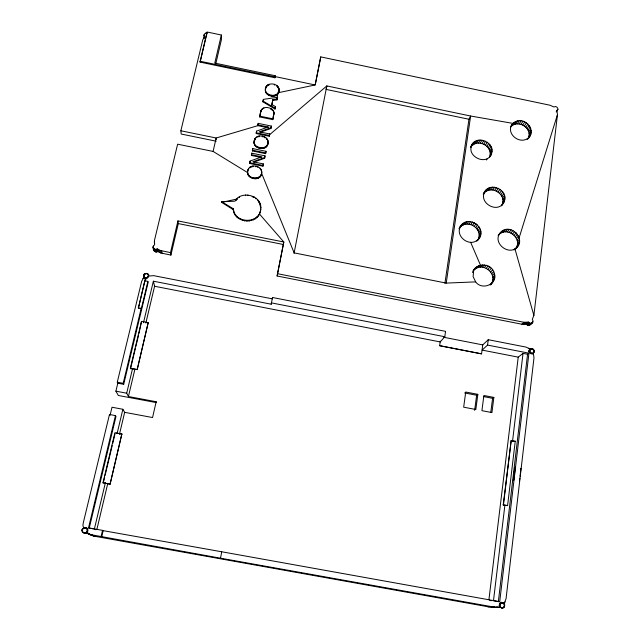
<?xml version="1.0" encoding="UTF-8"?>
<svg xmlns="http://www.w3.org/2000/svg" width="640" height="640" viewBox="0 0 640 640"><rect width="100%" height="100%" fill="white"/><g stroke="black" fill="none" stroke-linecap="round" stroke-linejoin="round"><path stroke-width="0.96" d="M265.344 90.256C264.36 81.448 279.736 82.208 278.992 90.36C279.464 98.928 264.256 97.496 265.416 89.416L265.464 91.384M278.888 91.856L278.976 88.776M267.976 143.248C269.512 135.576 255.872 132.856 254.272 140.456C251.512 149.968 269.36 151.704 268.048 141.712M261.624 173.32C263.008 165.944 250.512 162.952 247.992 169.776C244.128 178.64 260.808 182.744 261.624 173.32L294.152 252.888L446.216 283.096L475.664 281.88C481.904 290.776 498.032 284.264 494.36 273.32C491.728 262.76 475.824 262.12 472.44 272.512M261.584 171.04C263.32 180 247.672 180.32 247.616 171.848M271.776 104.496L275.448 106.6L275.016 109.056L262.96 101.864L263.384 99.376L277.416 97.296L277.04 99.056L272.816 99.6L271.696 105.312L272.736 100.424L276.96 99.88L277.464 93.768L279.08 90.272M233.272 209.664L233.328 208.8C234.512 223.68 259.144 224.424 260.712 209.368C259.904 225.264 234.288 224.072 233.272 209.664L221.696 202.4L221.688 201.72L234.984 201.2C241.152 189.624 263.368 195.568 260.648 210.032M233.72 211.512L233.728 210.856M234.472 213.488L234.488 212.832M273.84 114.368C275.032 109.48 269.128 106.984 265.128 107.552C260.544 107.848 260.184 113.552 259.704 116.936L272.784 119.632L273.936 112.648M235.56 215.328L235.576 214.672M236.16 199.688L236.144 200.36L237.672 198.176M259.512 213.344L259.448 214L283.808 241.992L277.104 276L521.872 324.216L526.2 323.992C528.504 327.656 535.056 322.464 532.312 319.328L533.88 315.408L557.48 114.552L556.896 110.712C559.736 109.16 556.224 105.072 553.968 107.016L550.136 105.264L320.752 56.896L315.152 84.968L278.664 92.64L278.752 91.808M236.944 216.984L236.968 216.336M238.6 218.416L238.624 217.768M239.4 197.608L239.424 196.92M240.48 219.576L240.504 218.928M499.576 604.168L500.312 603.68L499.576 604.168L499.992 604.264L499.768 606.672C507.168 612.672 504.88 597.128 499.408 604.784L499.56 606.76M242.536 220.448L242.56 219.8M245.624 195.64L245.664 194.952M244.704 220.992L244.736 220.344M247.688 173.76L247.728 173.04M277.104 276L283.808 241.992L177.936 220.912L178.296 223.592L170.912 255.08L160.616 252.928L157.968 251.432C154.112 254.136 151.08 246.576 154.6 244.76L154.464 240.408L177.632 144.192L213.096 151.424L247.576 172.568L247.76 170.592M247.992 169.776L247.728 171.312M248.328 169.024L248.296 169.744L248.728 169.056M248.064 174.872L248.096 174.16M86.8 528.16L87.64 530.792L86.512 532.704L89.48 534.416L94.936 536.304L487.72 606.696L496.688 607.416L499.904 606.832L499.528 604.704L500.08 603.416L501.8 602.392L500.704 602.552L501.144 602.576M248.696 175.92L248.736 175.208M247.848 195.632L247.888 194.952M265.032 155.872L264.688 157.512L252.888 161.768L263.336 163.896L262.952 166.168L249.664 163.464L250.064 161.08L261.864 156.824L251.44 154.696L251.768 153.16L265.032 155.872L264.624 158.256L253.752 162.176M250.064 161.08L249.664 163.464M246.936 221.208L246.968 220.56M249.888 167.896L249.928 167.176M249.568 176.848L249.608 176.136M250.616 166.728L250.576 167.456L251.336 167.12M261.8 157.568L251.4 155.448L251.44 154.696M251.768 153.16L251.4 155.448M250.672 177.608L250.712 176.896M252.368 150.952L252.76 148.6L266 151.304L265.936 152.056L265.592 153.648L252.368 150.952L252.76 148.6M252.168 166.872L252.216 166.144M86.512 532.704C88.44 532.096 88.36 528.416 86.224 527.752L87.032 528.256M249.168 221.08L249.208 220.44M254.08 142.456L254.12 141.696L254.192 143.624M251.992 178.192L252.04 177.48M254.272 140.456L254.224 141.224L255.736 138.408M254.448 140.424L254.496 139.656M253.048 166.728L253.096 166M254.784 139.688L254.832 138.92M254.56 144.72L254.24 142.864M255.208 139.016L255.256 138.248M255.192 145.752L254.608 143.96M268.12 127.784L268.192 127L256.528 131.136L256.128 133.536L269.272 136.232L269.672 133.944L259.328 131.824L270.992 127.688L271.336 126.072L258.2 123.368L257.824 125.664L216.16 138L180.864 130.776L202.744 39.92L204.664 36.528C203.112 34.944 205.096 32.472 207.04 33.056L200.072 62.112L274.904 77.752L275.232 75.744L214.768 63.096L221.36 35.024L207.04 32L200.072 62.112M256.472 131.912L256.528 131.136M253.544 178.616L253.592 177.904M256.056 146.664L255.24 144.992M251.336 220.616L251.384 219.976M257.04 137.456L257.088 136.68M254.416 178.744L254.472 178.04M258.2 123.368L257.824 125.664L267.184 127.592M255.888 166.888L255.936 166.16M257.144 147.408L257.2 146.656L256.112 145.904M255.296 178.784L255.344 178.08M254.2 196.904L254.144 197.584L252.168 196.624M258.608 136.888L258.664 136.112M259.704 116.936L260.64 112.064M260.952 110.864L260.584 112.872M256.16 178.736L256.208 178.024M258.456 147.992L258.512 147.24L257.2 146.656M260.896 111.672L261.112 110.392M253.392 219.832L253.44 219.184M259.48 136.744L259.536 135.976M261.056 111.208L261.28 110.008M261.848 109.144L261.224 110.816M257.024 178.584L257.08 177.88M257.76 167.464L257.816 166.736M255.944 198.832L255.992 198.152M262.528 109.288L262.592 108.48M263.384 99.376L262.96 101.864M259.992 148.416L260.048 147.656L258.512 147.24M257.856 178.344L257.904 177.632M263.696 108.688L263.76 107.872M255.28 218.744L255.328 218.096M265.552 88.216L265.488 89.056L266.512 86.088M258.616 178L258.672 177.296M260.856 148.544L260.92 147.792L260.048 147.656M265.704 88.288L265.776 87.448M266.032 87.576L266.096 86.736M262.288 136.912L262.352 136.136M265.832 92.448L265.528 90.544M257.56 199.648L259.776 203.904L260.712 207.96L260.776 207.296M259.312 177.56L259.368 176.856M260.064 168.208L260.56 169.56L260.616 168.832M261.72 148.584L261.784 147.832C265.496 148.112 268.76 144.592 267.952 140.944M266.456 93.448L265.896 91.608M266.968 86.352L267.032 85.504M259.944 177.024L260 176.312M267.568 85.84L267.632 84.992M256.944 217.384L257 216.736M262.584 148.536L262.64 147.784M260.488 176.4L260.552 175.688M260.992 170.24L261.056 169.52M267.304 94.336L267.376 93.504L266.52 92.608M268.232 85.432L268.304 84.584M144.2 274.744L143.608 275.704L143.92 276.968L144.256 274.048C155.36 271.408 142.168 285.272 144.256 274.048L145.152 274L144.752 273.664L144.624 274.312M260.936 175.704L260.992 174.992M258.792 202.032L258.848 201.36M264.144 137.48L264.208 136.712M261.272 174.944L261.336 174.232M263.44 148.4L263.496 147.64M268.976 85.112L269.048 84.264M261.504 174.12L261.688 171.816M268.376 95.064L268.448 94.232L267.376 93.504M264.968 137.888L265.032 137.12M258.352 215.792L258.408 215.136M264.256 148.16L264.32 147.408M262.952 166.168L263.336 163.896M259.776 203.904L259.832 203.24M265.008 147.832L265.08 147.08M269.664 95.64L269.736 94.808L268.448 94.232M260.424 205.904L260.48 205.232M264.624 158.256L264.688 157.512M266.368 138.936L266.44 138.168M265.696 147.4L265.768 146.648M260.224 212.064L260.28 211.408M265.592 153.648L266 151.304M266.32 146.872L266.392 146.12M266.912 139.552L266.984 138.784M271.176 96.048L271.248 95.224L269.736 94.808M267.416 139.456L267.672 140.952L267.744 140.184M266.864 146.264L266.936 145.504M267.296 145.584L267.368 144.824M267.632 144.84L267.704 144.08M270.816 109.4L270.896 108.592M272.024 96.184L272.104 95.352L271.248 95.224M267.864 144.024L267.936 143.264M272.872 96.232L272.952 95.4L275.44 95.008L277.464 93.768M269.272 136.232L269.672 133.944M271.792 109.976L271.872 109.16M272.736 100.424L272.816 99.6M274.904 77.752L275.232 75.744M533.808 351.472L533.232 353.024L532.288 353.576L531.728 353.256C527.984 352.664 530.312 346.768 533.352 349.296C536.464 351.376 530.592 355.44 534.112 352.024L534.248 350.864M87.04 532.152L86.656 532.712C90.792 524.616 76.968 528.464 83.912 533.04C86.752 534.12 89.104 529.656 86.256 528.152C82.768 528.736 82.52 525.64 83.352 522.56L109.48 414.488L115.456 415.608L116 416.44L89.232 528.144L93.504 528.912M274.336 85.184L274.416 84.336M273.712 96.192L273.792 95.36M272.552 110.592L272.632 109.784M145.448 280.824L146.144 277.92L146.8 278.256L146.776 277.752L147.376 278.024L147.352 277.496L148.256 277.208C149.568 271.568 147.352 281.264 143.984 276.832L144.912 277.624M260.168 132.28L270.92 128.472L270.992 127.688M271.336 126.072L270.92 128.472M274.552 96.056L274.632 95.224M273.192 110.44L273.856 113.448M272.784 119.632L273.92 113.56M273.504 111.912L273.584 111.104M273.744 112.632L273.824 111.824M275.36 95.84L275.44 95.008M273.68 115.384L273.76 114.576M276.76 86.376L276.84 85.536M276.096 95.52L276.184 94.688M275.016 109.056L275.448 106.6M277.488 86.08L277.4 86.92L278.368 88.176L278.456 87.336M276.768 95.112L276.856 94.28M277.936 87.52L278.024 86.68M276.96 99.88L277.04 99.056M277.328 98.128L277.416 97.296M277.912 94.016L278 93.184M278.776 88.04L278.992 90.36M278.336 93.36L278.424 92.528M87.456 529.584C88.704 532.096 82.4 535.032 82.024 530.664L82.352 529.304L84.624 527.784L86.776 528.52M503.096 607.664L501.896 607.976L504.256 607.048L504.728 605.112L504.232 603.832L502.632 602.872L500.848 602.872L502.592 602.76L503.776 603.44L502.696 602.536L503.144 602.56L504.296 603.376L506.072 598.608L533.984 357.84L533.368 353.312C530.88 354.752 527.976 350.992 530.168 349.024L525.944 347.08L488.256 339.704L482.752 344.896L481.568 353.856L439.64 345.688L440.288 341.208M519.48 481.2L519.824 478.232M520.056 476.248L520.976 468.32L520.424 468.536M504.824 505.76L493.48 600.76L498.36 601.632L527.56 354.248L528.944 353.176L487.552 345.088L482.128 350.104L518.224 357.144L523.032 353.36L527.56 354.248M498.36 601.632L499.712 601.712L528.944 353.176M499.992 604.264L499.832 605.616L499.408 604.784M529.728 351.168L529.608 349.992L529.448 352.136L529.888 351.752L529.256 351.016L529.864 350M503.216 504.912L511.192 440.416L515.24 441.184L507.592 505.6L503.216 504.912L507.592 505.6M503.464 504.84L511.192 440.416M512.512 441.432L523.032 353.36M488.944 599.512L518.224 357.144M490.784 412.472L492.584 398.32L493.856 397.416L491.936 412.584L481.912 410.672L483.888 395.504L493.856 397.416M474.648 410.352L476.64 395.256L477.832 394.336L465.728 392.016L463.672 407.184L475.84 409.504L477.832 394.336M487.552 345.088L488.256 339.704M504.304 605.496L503.968 606.76M532.288 353.576L532.896 353.176L531.72 353.96L532.184 353.608M153.368 281.2L154.584 286.256L440.24 341.936L444.784 336.736L445.56 331.352L272.512 297.496L271.224 304.208L153.368 281.2L143.48 322.72M444.92 283.312L468.96 119.256L470.632 116.024L512.96 123.392C523.088 114.04 538.64 130.568 527.128 139.536M446.216 283.096L470.632 116.024L326.816 85.944L269.592 134.72M271.224 304.208L271.432 302.888L444.784 336.736M272.512 297.496L272.296 298.84L153.696 275.648L148.08 276.128M517.656 246.416C509.376 257.24 491.184 242.36 500.704 232.304C510.632 222 527.408 239.904 515.592 248.832C523.288 238.936 507.168 225.784 498.76 234.816M510.424 127.072L512.96 123.392L511 126.56C517.936 119.592 531.48 127.4 528.808 136.896L530.896 133.8M320.752 56.896L315.304 84.592M492.752 282.28L490.832 284.472C498.784 274.4 482.424 260.848 473.824 270.184M501.944 205.032C507.56 194.216 489.928 183.872 483.264 194.104M485.08 191.336C477.744 202.608 497.68 214.296 503.888 202.336C510.016 190.064 488.808 180.448 483.72 193.416M476.728 241.144C490.872 229.216 466.344 211.632 459.168 228.448L461.976 224.472M471.88 145.792C478.912 138.68 492.72 146.6 489.856 156.264C499.616 144.088 474.992 132.152 470.784 147.12L473.592 142.728M478.072 239.56C483.464 229.368 468.12 218.736 460.304 227.04M529.632 351.896L529.176 352.248L528.984 351.632L529.32 349.84M294.04 253.376L326.816 85.944L326.128 89.416L468.96 119.256M91.152 534.872L94.936 536.304L89.48 534.416L220.512 558.192L221.736 551.776L499.712 601.712M233.328 208.8L221.688 201.72M82.024 530.664L82.768 528.72L84.36 527.968M153.888 250.584L153.792 248.712M132.448 369.064L126.704 393.2L128.416 396.52L156.176 401.736L152.56 417.544L124.664 412.328L122.872 409.272L112.008 407.24L110.048 415.328M213.096 151.424L216.16 138L216.2 139.6M101.056 536.648L102.536 530.36L88.528 527.848L115.456 415.608M101.696 536.896L103.168 530.648L102.536 530.36M170.912 255.08L170.496 252.608L177.936 220.912M215.768 63.784L221.408 39.744L221.36 35.024M96.944 529.12L107.712 483.752M119.392 434.528L124.664 412.328M128.416 396.52L134.84 369.432M145.856 323.008L154.584 286.256M110.088 484.168L121.856 433.992L114.928 432.704L102.968 482.808L110.088 484.168L121.856 433.992M137.192 369.608L148.2 322.664L141.512 321.376L130.344 368.168L130.56 368.672L137.192 369.608L148.2 322.664M103.72 481.128L104.64 477.288M105.096 475.36L112.208 445.568M112.672 443.64L114.96 434.032M130.56 368.672L135.336 348.656M135.792 346.752L138.528 335.32M138.976 333.408L141.512 321.376M105.392 482.696L94.36 529.064L95.928 529.744M117.128 433.424L122.872 409.272M117.816 383.192L123.696 384.304L148.128 282.368L147.88 281.4L144.96 280.832L138.368 308.192L145.376 278.112L143.88 277.232L141.672 281.312L117.28 382.2L117.816 383.192L115.888 391.168L118.328 395.472L156.528 402.648L156.176 401.736M144.936 278.4L145.496 278.584L145.512 277.824L146.184 278.344L146.144 277.864M123.696 384.304L123.2 383.32L141.184 308.328L138.232 307.76M139.84 308.472L141.32 308.76L147.88 281.4M86.568 532.64L86.96 532.08M473.624 271L473.12 276.6L475.664 281.88M529.8 349.448L529.608 349.992L531.656 348.728L529.88 349.52M460.84 225.888C454.336 235.688 469.08 247.592 477.624 239.912M472.488 144.056C464.712 156.032 487.344 166.976 491.688 153.264M557.48 114.552L519.176 237.688L517.104 240.16M87.016 531.552L87.336 530.2M148.208 276.608L148.488 275.448M533.12 349.864L533.352 349.296L532.656 349.48L534.088 350.272M145.744 273.808L146.592 273.336M82.496 531.76L84.568 533.176L86.488 532.56M530.736 323.672L530.112 324.72M505.136 601.912L503.712 603.536M511.888 124.696C505.928 134.056 520.096 144.96 528.16 137.992M470.824 147.104L471.672 145.576M473.232 144.696L474.952 141.624M474.792 143.864L476.52 140.784M476.504 143.312L478.248 140.232M478.328 143.072L480.08 139.992M480.192 143.152L481.96 140.064M482.04 143.536L483.824 140.456M483.824 144.216L485.608 141.144M485.472 145.176L487.272 142.104M486.936 146.384L488.752 143.32M488.176 147.8L489.992 144.744M489.144 149.376L490.968 146.328M489.808 151.064L491.648 148.032M490.16 152.816L492 149.792M486.48 160.016L487.392 158.528M490.176 154.568L492.008 151.56M489.664 157.112L491.04 154.864M512.312 125.48L514.28 122.304M513.84 124.664L515.816 121.488M515.52 124.128L517.512 120.952M517.312 123.904L519.312 120.72M519.144 123.976L521.16 120.792M520.976 124.36L523 121.176M522.728 125.032L524.768 121.864M524.368 125.984L526.416 122.816M459.16 228.776L459.992 227.496M525.824 127.176L527.88 124.008M461.696 225.872L463.376 223.296M483.36 194.28L484.264 192.904M484.376 192.736L486.192 189.96M463.304 224.976L464.992 222.392M485.736 191.6L487.56 188.816M527.056 128.568L529.128 125.416M465.072 224.384L466.776 221.8M487.304 190.736L489.144 187.944M528.032 130.12L530.104 126.976M489.04 190.16L490.888 187.368M466.936 224.112L468.656 221.52M528.712 131.784L530.792 128.648M490.88 189.904L492.744 187.104M529.072 133.504L531.16 130.384M468.856 224.168L470.592 221.584M529.104 135.232L531.192 132.12M492.768 189.968L494.64 187.176M529.24 136.912L530.28 135.368M470.76 224.552L472.504 221.968M494.64 190.352L496.528 187.56M472.584 225.256L474.344 222.672M496.44 191.04L498.344 188.256M474.272 226.248L476.048 223.672M498.112 192.016L500.024 189.24M475.776 227.504L477.56 224.936M499.6 193.248L501.528 190.48M556.288 111.36L557.408 109.736M556.232 112.016L557.912 109.48M500.856 194.696L502.792 191.936M477.048 228.976L478.84 226.424M501.84 196.312L503.784 193.56M478.04 230.624L479.832 228.088M502.528 198.048L504.472 195.304M478.72 232.4L480.52 229.872M502.88 199.84L504.832 197.112M479.072 234.24L480.88 231.72M502.904 201.64L504.856 198.928M479.08 236.08L480.888 233.576M502.592 203.392L504.536 200.68M501.472 205.84L503.888 202.336M478.744 237.872L480.552 235.376M477.544 240.456L479.88 237.072M498.136 235.6L500.704 232.304M500.128 233.648L502.08 231.128M501.712 232.752L503.672 230.224M503.456 232.152L505.432 229.632M473.28 270.872L475.616 267.896M475.224 268.976L477.024 266.68M476.84 268.048L478.656 265.744M505.312 231.88L507.296 229.352M478.624 267.432L480.448 265.128L470.632 242.288M507.216 231.936L509.216 229.408M480.512 267.144L482.352 264.84M509.112 232.32L511.12 229.8M482.448 267.192L484.296 264.888M510.928 233.016L512.952 230.504M484.368 267.576L486.232 265.272M512.616 234.008L514.656 231.496M486.216 268.288L488.096 265.984M514.128 235.264L516.176 232.76M487.928 269.296L489.816 267M515.4 236.736L517.464 234.248M489.448 270.568L491.352 268.288M516.408 238.384L518.472 235.904M490.736 272.072L492.648 269.8M517.472 241.992L519.552 239.536M491.744 273.76L493.664 271.496M517.504 243.84L519.584 241.392M504.232 604.824L504.56 604.44L504.008 604.184M517.192 245.632L519.264 243.2M513.896 249.992L514.92 248.792L533.88 315.408M492.44 275.568L494.36 273.32M516.544 247.312L518.616 244.888M514.864 249.536L516.416 247.736M534.256 351.456L534.112 352.024M492.8 277.456L494.728 275.216M492.816 279.344L494.744 277.12M492.488 281.184L494.416 278.968M491.816 282.912L493.744 280.704M490.2 285.088L491.48 283.632M439.64 345.688L481.568 353.856M521.872 324.216L524.032 322.296L528.392 322.08L530.584 323.416L532.328 322.808M523.336 324.384L525.512 322.472M524.8 324.312L526.976 322.392M526.2 323.992L528.392 322.08M526.608 324.52L528.808 322.608M527.136 324.936L529.336 323.024M527.736 325.208L529.936 323.296M528.376 325.328L530.584 323.416M529.016 325.28L532.96 321.752M529.6 325.08L532.712 322.328M530.168 349.024L529.712 349.384L528.856 348.152M529.064 350.392L529.52 350.04M528.944 351L529.4 350.648M528.984 351.632L529.44 351.28M530.488 353.648L530.952 353.296M532.8 353.536L532.344 353.88L533.368 353.312M142.904 278.472L144.608 277.832M504.736 605.808L504.216 606.152L504.576 606.464M531.736 353.656L532.32 353.296L531.728 353.256M83.672 528L85.784 527.6L83.408 527.792M153.136 247.464L154.832 249.344L157.456 248.928L160.128 250.432L170.496 252.608M514.592 441.512L515.24 441.184M531.552 349.096L532.832 348.96M83.648 527.888L84.104 527.52M221.696 202.4L237.648 198.856M491.472 606.576L487.72 606.696L498.32 607.264L496.368 607.072M205.84 33.088L207.04 33.056M501.352 602.368L503.144 602.56M120.44 434.04L121.936 434.104M260.92 147.792L261.784 147.832M272.104 95.352L272.952 95.4M489.76 600.552L491.616 600.656M503.768 602.896L503.32 602.864L504.296 603.376M499.64 603.384L500.08 603.416M499.528 604.704L499.048 605.4L499.488 605.432M499.456 606.8L499.904 606.832M103.168 530.648L221.736 551.776M495.04 607.264L220.512 558.192M102.968 482.808L110.008 484.088M116.072 433.232L117.816 433.552M117.28 382.2L123.2 383.32M115.888 391.168L126.704 393.2M130.344 368.168L137.128 369.456M511.912 441L513.696 441.336M464.584 392.944L476.64 395.256M483.56 396.584L492.584 398.32M443.856 337.296L482.752 344.896M277.48 273.696L524.032 322.296M178.296 223.592L283.384 244.504M216.232 141.2L181.192 134.032L180.864 130.776M252.408 150.2L265.664 152.904M249.704 162.736L263.016 165.44M259.768 116.136L272.864 118.84M257.88 124.88L268.192 127M256.176 132.76L269.352 135.464M275.152 76.6L315.152 84.968M200.024 61.224L274.984 76.896M503.176 603.184L503.776 603.328M91.28 534.84L93.024 535.76L86.744 532.792L88.256 533.192M87.912 533.688L90.44 534.552M85.552 527.496L86.456 527.848M499.768 606.672L501.976 607.976L500.176 607.208L500.008 606.288M88.528 527.848L89.232 528.144M86.744 532.792L90.376 534.432M263.024 101.04L275.104 108.248M143.608 275.704L143.888 274.544M82.28 530.456L82.352 529.304M141.184 308.328L141.32 308.76M144.304 277.624L144.432 278.096L143.88 277.232M145.376 278.112L145.496 278.584M153.248 246.184L154.256 251.12M153.104 246.816L153.656 249.336M154.224 249.048L154.76 251.552M154.832 249.344L155.368 251.848M154.248 241.856L154.608 243.56M155.504 249.48L156.032 251.984M156.2 249.456L156.72 251.96M156.864 249.264L157.376 251.768M157.456 248.928L157.968 251.432M158.72 249.784L159.224 252.28M160.128 250.432L160.616 252.928M161.632 250.856L162.112 253.344M204.208 34.504L204.264 38.424M204.104 35.024L204.224 37.888M514.792 467.48L513.272 480.336L513.808 480.136L515.328 467.256L514.792 467.48M147.184 273.528L148.344 274.968L147.184 273.528M530.624 352.736L530.144 353.064L531.168 353.584L530.624 352.736"/></g></svg>
